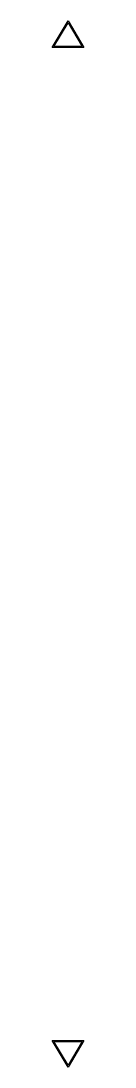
# Model space of a CAD drawing. Header units: metres. Extents: x 107.6 to 110.4, y -123.4 to -33.6.
import ezdxf

# ---------------------------------------------------------------- set-up
doc = ezdxf.new("R2010")
doc.units = ezdxf.units.M

msp = doc.modelspace()

# ---------------------------------------------------------------- linework, layer by layer
for points in [[(107.632, -35.925), (109, -33.646), (110.368, -35.925), (107.632, -35.925)], [(107.791, -35.835), (109, -33.821), (110.209, -35.835), (107.791, -35.835)], [(107.632, -121.075), (110.368, -121.075), (109, -123.354), (107.632, -121.075)], [(107.791, -121.165), (110.209, -121.165), (109, -123.179), (107.791, -121.165)]]:
    msp.add_lwpolyline(points)

doc.saveas('drawing.dxf')
